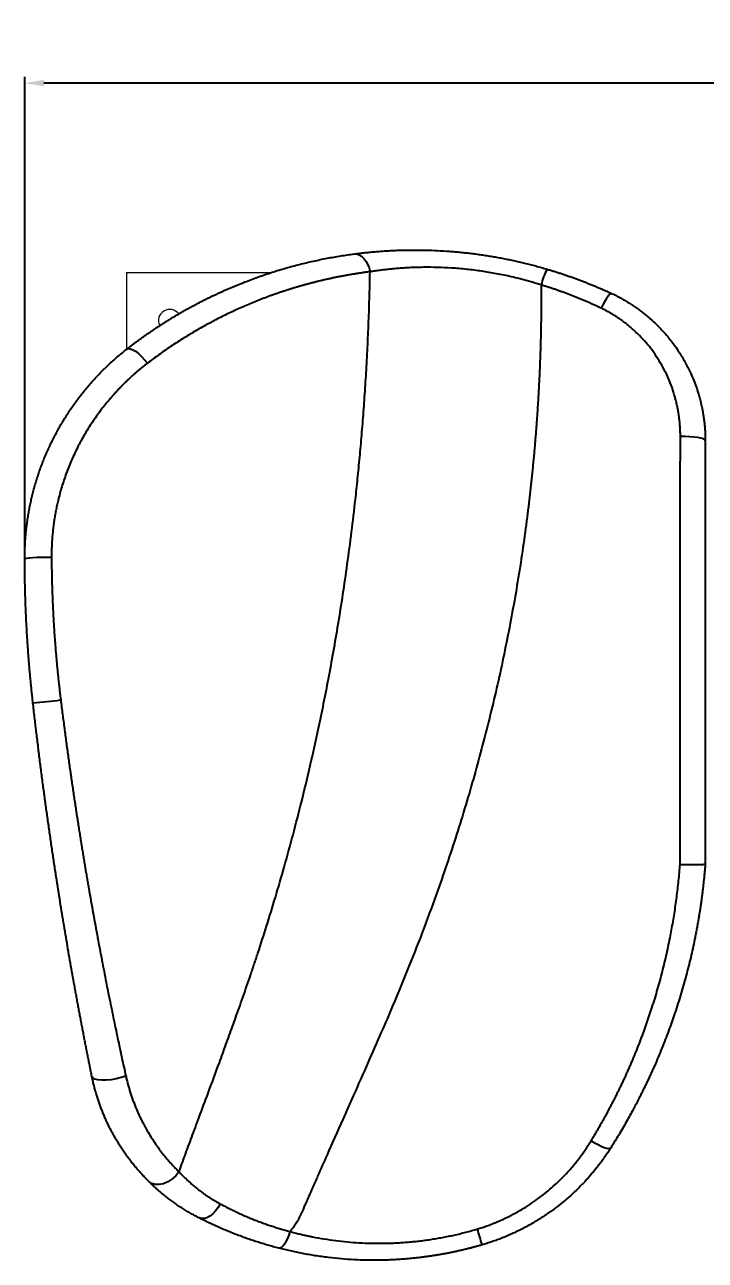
# Model space of a CAD drawing. Header units: inches. Extents: x 222 to 1062, y 91 to 685.
# Drawn here: x 676.6 to 782.6, y 236.3 to 428.8 of the extents above; entities that cross this region are included whole.
import ezdxf

# ---------------------------------------------------------------- set-up
doc = ezdxf.new("R2010")
doc.units = ezdxf.units.IN
doc.header["$MEASUREMENT"] = 0
doc.layers.get('0').update_dxf_attribs({"lineweight": 13})
doc.layers.get('Defpoints').update_dxf_attribs({"color": 3})
doc.layers.add('윤곽선', color=7, linetype='Continuous', lineweight=9)
doc.styles.get("Standard").update_dxf_attribs({"font": 'romans.shx', "bigfont": 'ghs.shx'})
doc.dimstyles.new('2-1사본 Standard', dxfattribs={"dimtxt": 2.5, "dimasz": 3, "dimexe": 1, "dimexo": 1, "dimgap": 1, "dimtad": 1, "dimdec": 1, "dimlfac": 2, "dimdsep": 46, "dimtxsty": 'Standard', "dimcen": 0.09, "dimclrd": 1, "dimclre": 1, "dimclrt": 2, "dimadec": 0, "dimazin": 0, "dimtfac": 1, "dimtdec": 1, "dimtmove": 0, "dimatfit": 3, "dimfxl": 0, "dimtolj": 1, "dimtzin": 0, "dimarcsym": 0})

# ---------------------------------------------------------------- blocks, each defined once
blk = doc.blocks.new('*D5')
at = {"layer": 'Defpoints', "color": 0}
for p in [(676.57, 419.69), (676.57, 345.61), (926.66, 345.57)]:
    blk.add_point(p, dxfattribs=at)
at = {"layer": '윤곽선', "color": 1, "lineweight": -2}
for p, q in [((676.57, 346.61), (676.57, 420.69)), ((923.66, 419.69), (679.57, 419.69)), ((926.66, 346.57), (926.66, 420.69))]:
    blk.add_line(p, q, dxfattribs=at)
at = {"layer": '윤곽선', "color": 1}
for points in [[(679.57, 420.19), (679.57, 419.19), (676.57, 419.69)], [(923.66, 420.19), (923.66, 419.19), (926.66, 419.69)]]:
    blk.add_solid(points, dxfattribs=at)
at = {"layer": '윤곽선', "color": 2, "insert": (801.61, 424.19), "char_height": 7, "attachment_point": 5}
blk.add_mtext('\\A1;500', dxfattribs=at)

msp = doc.modelspace()

# ---------------------------------------------------------------- linework, layer by layer
at = {"color": 7, "linetype": 'Continuous', "lineweight": 25, "flags": 128}
for points in [[(727.933, 393.087), (728.312, 393.079), (728.693, 392.957), (729.064, 392.726), (729.413, 392.393), (729.728, 391.969), (729.999, 391.469), (730.218, 390.907), (730.376, 390.304)], [(767.969, 386.942), (767.875, 386.93), (767.741, 386.827), (767.571, 386.637), (767.371, 386.363), (767.145, 386.015), (766.901, 385.603), (766.645, 385.137), (766.385, 384.633)], [(692.468, 378.246), (692.705, 378.339), (693.021, 378.314), (693.403, 378.171), (693.837, 377.918), (694.302, 377.563), (694.781, 377.123), (695.254, 376.615), (695.7, 376.06)], [(782.613, 364.015), (782.536, 364.147), (782.309, 364.274), (781.941, 364.389), (781.449, 364.488), (780.854, 364.566), (780.182, 364.62), (779.463, 364.647), (778.73, 364.646)], [(676.569, 345.566), (676.654, 345.632), (676.905, 345.695), (677.309, 345.751), (677.848, 345.8), (678.495, 345.837), (679.218, 345.861), (679.982, 345.871), (680.751, 345.867)], [(692.326, 265.035), (691.615, 264.789), (690.844, 264.589), (690.053, 264.448), (689.284, 264.372), (688.578, 264.366), (687.971, 264.429), (687.497, 264.558), (687.18, 264.748), (687.037, 264.986)], [(764.823, 254.952), (765.372, 254.631), (765.907, 254.348), (766.407, 254.11), (766.857, 253.927), (767.24, 253.804), (767.545, 253.746), (767.76, 253.754), (767.878, 253.829)], [(700.608, 250.114), (700.107, 249.501), (699.517, 248.971), (698.867, 248.55), (698.191, 248.261), (697.524, 248.119), (696.902, 248.131), (696.354, 248.296), (695.911, 248.606)], [(707.048, 245.119), (706.703, 244.537), (706.306, 244.013), (705.873, 243.565), (705.421, 243.21), (704.966, 242.963), (704.526, 242.832), (704.117, 242.822), (703.754, 242.934)], [(717.904, 240.823), (717.711, 240.254), (717.497, 239.728), (717.269, 239.26), (717.033, 238.866), (716.797, 238.557), (716.569, 238.343), (716.355, 238.231), (716.162, 238.224)]]:
    msp.add_lwpolyline(points, dxfattribs=at)
at = {"color": 7, "linetype": 'Continuous', "lineweight": 25}
for centre, radius, start, end in [((767.562, 385.715), 10.822, 152.48836, 166.45198), ((663.479, 477.509), 155.034, 275.32072, 276.93004), ((618.615, 203.172), 134.013, 15.38774, 16.4914)]:
    msp.add_arc(centre, radius, start, end, dxfattribs=at)
for points, knots in [([(692.468, 378.246), (692.625, 378.368), (692.938, 378.612), (693.411, 378.972), (693.886, 379.327), (694.363, 379.678), (694.841, 380.025), (695.321, 380.366), (695.803, 380.703), (696.286, 381.036), (696.771, 381.364), (697.258, 381.687), (697.746, 382.005), (698.235, 382.319), (698.726, 382.629), (699.219, 382.934), (699.712, 383.234), (700.207, 383.53), (700.703, 383.821), (701.2, 384.107), (701.698, 384.389), (702.198, 384.667), (702.698, 384.939), (703.2, 385.208), (703.702, 385.472), (704.205, 385.731), (704.709, 385.986), (705.214, 386.236), (705.72, 386.482), (706.226, 386.723), (706.733, 386.96), (707.241, 387.193), (707.749, 387.421), (708.258, 387.645), (708.767, 387.864), (709.277, 388.079), (709.971, 388.365), (710.85, 388.716), (711.914, 389.122), (712.981, 389.51), (714.049, 389.879), (715.118, 390.23), (716.189, 390.564), (717.259, 390.88), (718.331, 391.178), (719.402, 391.458), (720.472, 391.721), (721.542, 391.967), (722.612, 392.196), (723.68, 392.408), (724.746, 392.604), (725.811, 392.782), (726.874, 392.945), (727.58, 393.04), (727.933, 393.087)], [0, 0, 0, 0, 0.0143878, 0.0287643, 0.0431296, 0.0574841, 0.0718278, 0.0861611, 0.1004841, 0.1147971, 0.1291002, 0.1433938, 0.157678, 0.1719531, 0.1862192, 0.2004767, 0.2147257, 0.2289664, 0.2431991, 0.257424, 0.2716413, 0.2858512, 0.3000541, 0.31425, 0.3284393, 0.3426221, 0.3567987, 0.3709693, 0.3851341, 0.3992934, 0.4134474, 0.4275963, 0.4417404, 0.4558798, 0.4700149, 0.4841458, 0.4982727, 0.5276428, 0.5570209, 0.586409, 0.6158092, 0.6452234, 0.6746536, 0.7041017, 0.7335698, 0.7630597, 0.7925734, 0.822113, 0.8516802, 0.8812771, 0.9109056, 0.9405677, 0.9702651, 1, 1, 1, 1]), ([(727.933, 393.087), (728.072, 393.105), (728.35, 393.141), (728.77, 393.192), (729.192, 393.24), (729.615, 393.287), (730.041, 393.331), (730.469, 393.373), (730.899, 393.412), (731.33, 393.449), (731.764, 393.483), (732.199, 393.515), (732.636, 393.545), (733.075, 393.572), (733.516, 393.597), (733.959, 393.618), (734.404, 393.638), (735.309, 393.671), (736.684, 393.701), (738.546, 393.694), (740.424, 393.639), (741.971, 393.553), (743.175, 393.463), (744.032, 393.389), (744.891, 393.305), (745.752, 393.21), (746.615, 393.104), (747.48, 392.988), (748.347, 392.86), (749.216, 392.722), (750.087, 392.573), (750.958, 392.412), (751.832, 392.241), (752.706, 392.058), (753.581, 391.863), (754.457, 391.657), (755.334, 391.439), (756.211, 391.21), (757.088, 390.969), (757.671, 390.799), (757.963, 390.714)], [0, 0, 0, 0, 0.0159118, 0.0317856, 0.0476227, 0.0634245, 0.0791924, 0.0949279, 0.1106325, 0.1263074, 0.1419542, 0.1575743, 0.1731693, 0.1887405, 0.2042894, 0.2198176, 0.2353265, 0.2508175, 0.3140153, 0.3765992, 0.4386782, 0.5003641, 0.5279969, 0.5555894, 0.5831521, 0.6106952, 0.6382291, 0.6657641, 0.6933105, 0.7208787, 0.748479, 0.7761216, 0.8038169, 0.8315749, 0.8594057, 0.8873194, 0.9153259, 0.943435, 0.9716565, 1, 1, 1, 1]), ([(757.041, 388.25), (756.908, 388.292), (756.643, 388.376), (756.247, 388.498), (755.855, 388.615), (755.466, 388.729), (755.08, 388.839), (754.698, 388.945), (754.319, 389.047), (753.944, 389.145), (753.315, 389.306), (752.423, 389.522), (751.258, 389.778), (749.709, 390.085), (747.765, 390.409), (745.429, 390.702), (743.135, 390.897), (740.881, 390.999), (738.664, 391.014), (736.917, 390.962), (735.656, 390.887), (734.98, 390.841), (734.406, 390.794), (733.891, 390.749), (733.281, 390.687), (732.594, 390.612), (731.853, 390.519), (731.111, 390.417), (730.622, 390.342), (730.376, 390.304)], [0, 0, 0, 0, 0.0145206, 0.028885, 0.0430936, 0.0571466, 0.0710437, 0.0847862, 0.0983767, 0.1118184, 0.1251144, 0.1659073, 0.2072996, 0.2493151, 0.330917, 0.414271, 0.4995287, 0.5793954, 0.6625315, 0.7490047, 0.7814529, 0.8115777, 0.8299244, 0.850821, 0.8742718, 0.9050409, 0.936252, 0.9679052, 1, 1, 1, 1]), ([(757.963, 390.714), (758.148, 390.659), (758.519, 390.549), (759.073, 390.377), (759.629, 390.202), (760.184, 390.021), (760.74, 389.834), (761.296, 389.643), (761.852, 389.447), (762.409, 389.246), (762.965, 389.039), (763.522, 388.827), (764.079, 388.61), (764.635, 388.388), (765.192, 388.16), (765.748, 387.927), (766.304, 387.689), (766.86, 387.446), (767.416, 387.197), (767.785, 387.027), (767.969, 386.942)], [0, 0, 0, 0, 0.0538967, 0.1079828, 0.1622594, 0.2167277, 0.2713887, 0.3262435, 0.3812932, 0.4365389, 0.4919816, 0.5476224, 0.6034622, 0.6595022, 0.7157433, 0.7721865, 0.8288328, 0.8856832, 0.9427386, 1, 1, 1, 1]), ([(730.376, 390.304), (730.205, 390.282), (729.864, 390.238), (729.352, 390.167), (728.84, 390.093), (728.328, 390.015), (727.816, 389.933), (727.305, 389.848), (726.793, 389.759), (726.282, 389.666), (725.771, 389.569), (725.261, 389.469), (724.751, 389.364), (724.241, 389.256), (723.732, 389.145), (723.223, 389.029), (722.715, 388.91), (722.207, 388.787), (721.7, 388.661), (721.194, 388.53), (720.688, 388.396), (720.183, 388.258), (719.678, 388.117), (719.175, 387.971), (718.672, 387.822), (718.17, 387.669), (717.668, 387.513), (717.168, 387.352), (716.669, 387.188), (716.17, 387.021), (715.673, 386.849), (715.176, 386.674), (714.681, 386.495), (714.186, 386.312), (713.693, 386.125), (713.201, 385.935), (712.542, 385.675), (711.719, 385.339), (710.732, 384.919), (709.75, 384.483), (708.772, 384.032), (707.8, 383.565), (706.832, 383.082), (705.869, 382.584), (704.912, 382.07), (703.96, 381.54), (703.015, 380.995), (702.076, 380.433), (701.143, 379.856), (700.217, 379.264), (699.298, 378.655), (698.387, 378.031), (697.483, 377.39), (696.587, 376.735), (695.996, 376.285), (695.7, 376.06)], [0, 0, 0, 0, 0.0148203, 0.0296101, 0.0443696, 0.0590987, 0.0737977, 0.0884666, 0.1031055, 0.1177146, 0.1322941, 0.146844, 0.1613646, 0.175856, 0.1903184, 0.204752, 0.219157, 0.2335336, 0.2478822, 0.2622028, 0.2764959, 0.2907616, 0.3050002, 0.3192121, 0.3333976, 0.3475569, 0.3616905, 0.3757987, 0.3898818, 0.4039402, 0.4179744, 0.4319848, 0.4459717, 0.4599356, 0.473877, 0.4877963, 0.501694, 0.5297625, 0.5577641, 0.5857033, 0.6135845, 0.6414128, 0.6691929, 0.6969296, 0.7246256, 0.7522836, 0.7799065, 0.807497, 0.8350576, 0.8625908, 0.8900989, 0.9175866, 0.9450611, 0.9725297, 1, 1, 1, 1]), ([(700.609, 250.114), (700.76, 250.529), (701.072, 251.382), (701.556, 252.695), (702.065, 254.076), (702.602, 255.526), (703.165, 257.044), (704.018, 259.34), (705.27, 262.698), (706.668, 266.473), (707.933, 269.936), (708.959, 272.776), (709.834, 275.223), (710.562, 277.285), (711.147, 278.968), (711.733, 280.682), (712.321, 282.426), (713.174, 284.995), (714.292, 288.471), (715.66, 292.937), (717.036, 297.668), (718.408, 302.666), (719.766, 307.933), (721.096, 313.469), (722.505, 319.815), (723.982, 327.156), (725.494, 335.671), (726.913, 344.993), (727.792, 352.007), (728.278, 356.452), (728.449, 358.08), (728.615, 359.74), (728.778, 361.43), (728.935, 363.15), (729.087, 364.901), (729.233, 366.681), (729.373, 368.492), (729.506, 370.332), (729.632, 372.201), (729.751, 374.1), (729.862, 376.028), (729.964, 377.985), (730.058, 379.97), (730.142, 381.984), (730.217, 384.025), (730.281, 386.094), (730.336, 388.191), (730.363, 389.596), (730.376, 390.304)], [0, 0, 0, 0, 0.0091555, 0.0188141, 0.0289777, 0.0396483, 0.0508279, 0.0625188, 0.0903586, 0.1250273, 0.1458328, 0.16666, 0.1875092, 0.1996049, 0.2118975, 0.2243875, 0.2370757, 0.2499619, 0.2803961, 0.3125944, 0.3465577, 0.3822855, 0.4197759, 0.4590261, 0.5000325, 0.5542664, 0.614019, 0.6792898, 0.7500773, 0.7612704, 0.7726819, 0.7843118, 0.7961599, 0.8082262, 0.8205106, 0.8330131, 0.8457334, 0.8586716, 0.8718275, 0.885201, 0.8987918, 0.9125999, 0.9266251, 0.9408672, 0.9553259, 0.9700011, 0.9848926, 1, 1, 1, 1]), ([(757.041, 388.25), (757.042, 387.934), (757.046, 387.301), (757.046, 386.352), (757.044, 385.403), (757.038, 384.453), (757.029, 383.504), (757.016, 382.554), (757.001, 381.604), (756.982, 380.655), (756.959, 379.705), (756.933, 378.755), (756.904, 377.806), (756.872, 376.856), (756.836, 375.907), (756.797, 374.957), (756.755, 374.007), (756.709, 373.058), (756.66, 372.109), (756.608, 371.16), (756.552, 370.21), (756.493, 369.261), (756.431, 368.313), (756.365, 367.364), (756.296, 366.416), (756.224, 365.467), (756.149, 364.519), (756.07, 363.571), (755.988, 362.624), (755.902, 361.676), (755.814, 360.729), (755.721, 359.782), (755.626, 358.835), (755.527, 357.889), (755.425, 356.943), (755.32, 355.997), (755.212, 355.052), (755.1, 354.107), (754.985, 353.162), (754.866, 352.218), (754.744, 351.274), (754.241, 347.478), (753.228, 340.826), (751.441, 331.34), (749.315, 321.88), (746.862, 312.495), (744.082, 303.183), (741.361, 295.081), (738.785, 288.066), (736.437, 282.059), (734.196, 276.635), (732.045, 271.632), (730.01, 266.997), (727.998, 262.479), (725.868, 257.698), (724.002, 253.497), (722.43, 249.952), (721.3, 247.381), (720.559, 245.687), (720.02, 244.453), (719.771, 243.892), (719.534, 243.383), (719.286, 242.888), (719.061, 242.47), (718.861, 242.119), (718.672, 241.81), (718.486, 241.535), (718.298, 241.28), (718.106, 241.043), (717.971, 240.895), (717.904, 240.823)], [0, 0, 0, 0, 0.0063253, 0.0126457, 0.0189613, 0.0252722, 0.0315783, 0.0378799, 0.0441768, 0.0504693, 0.0567573, 0.063041, 0.0693203, 0.0755954, 0.0818663, 0.0881331, 0.0943959, 0.1006547, 0.1069096, 0.1131607, 0.1194079, 0.1256515, 0.1318915, 0.1381279, 0.1443607, 0.1505902, 0.1568163, 0.1630391, 0.1692587, 0.1754751, 0.1816884, 0.1878988, 0.1941061, 0.2003106, 0.2065123, 0.2127113, 0.2189076, 0.2251013, 0.2312924, 0.2374811, 0.2436674, 0.2498514, 0.3121185, 0.3744862, 0.4370167, 0.4997654, 0.56206, 0.6248968, 0.6650652, 0.7066989, 0.7497903, 0.7787709, 0.8122483, 0.8479537, 0.8747383, 0.9138803, 0.9372511, 0.9501229, 0.9685148, 0.9732262, 0.9763307, 0.9804731, 0.9841428, 0.9870848, 0.9896955, 0.991978, 0.9940955, 0.9961357, 0.9981024, 1, 1, 1, 1]), ([(766.385, 384.633), (766.216, 384.713), (765.879, 384.872), (765.37, 385.107), (764.86, 385.337), (764.349, 385.562), (763.836, 385.783), (763.322, 386), (762.806, 386.212), (762.289, 386.42), (761.771, 386.623), (761.251, 386.822), (760.729, 387.016), (760.207, 387.206), (759.683, 387.391), (759.157, 387.572), (758.63, 387.748), (758.102, 387.92), (757.572, 388.088), (757.218, 388.196), (757.041, 388.25)], [0, 0, 0, 0, 0.0561052, 0.1121233, 0.1680592, 0.2239178, 0.2797041, 0.3354225, 0.3910731, 0.4466597, 0.5021866, 0.5576585, 0.6130798, 0.6684552, 0.7237892, 0.7790864, 0.8343514, 0.8895889, 0.9448036, 1, 1, 1, 1]), ([(767.969, 386.942), (768.075, 386.892), (768.287, 386.793), (768.603, 386.638), (768.921, 386.477), (769.239, 386.31), (769.558, 386.138), (769.877, 385.958), (770.196, 385.773), (770.515, 385.581), (770.835, 385.383), (771.154, 385.178), (771.473, 384.967), (771.791, 384.748), (772.109, 384.523), (772.425, 384.292), (772.741, 384.053), (773.056, 383.807), (773.369, 383.554), (773.681, 383.294), (774.26, 382.795), (775.134, 381.984), (776.296, 380.761), (777.502, 379.297), (778.607, 377.715), (779.569, 376.083), (780.279, 374.658), (780.825, 373.378), (781.24, 372.26), (781.561, 371.255), (781.804, 370.374), (781.987, 369.626), (782.143, 368.886), (782.275, 368.157), (782.384, 367.437), (782.471, 366.729), (782.536, 366.032), (782.581, 365.348), (782.608, 364.677), (782.612, 364.234), (782.613, 364.015)], [0, 0, 0, 0, 0.0120424, 0.0242051, 0.0364885, 0.0488925, 0.0614175, 0.0740634, 0.0868306, 0.0997191, 0.112729, 0.1258606, 0.1391138, 0.1524889, 0.165986, 0.1796052, 0.1933466, 0.2072103, 0.2211964, 0.2353051, 0.2495364, 0.3009872, 0.3597814, 0.4259209, 0.4994065, 0.5619314, 0.6244616, 0.6662149, 0.7078435, 0.7493479, 0.7766888, 0.8035232, 0.8298514, 0.8556736, 0.8809901, 0.9058012, 0.9301074, 0.953909, 0.9772064, 1, 1, 1, 1]), ([(778.73, 364.646), (778.73, 364.762), (778.729, 364.993), (778.721, 365.34), (778.709, 365.686), (778.691, 366.032), (778.668, 366.377), (778.64, 366.721), (778.607, 367.064), (778.568, 367.406), (778.525, 367.748), (778.476, 368.089), (778.421, 368.429), (778.362, 368.769), (778.297, 369.107), (778.227, 369.445), (778.152, 369.783), (778.072, 370.119), (777.986, 370.455), (777.79, 371.176), (777.445, 372.269), (776.88, 373.704), (776.218, 375.093), (775.458, 376.437), (774.607, 377.727), (773.668, 378.953), (772.645, 380.106), (771.76, 380.971), (771.062, 381.588), (770.581, 381.989), (770.091, 382.375), (769.591, 382.744), (769.081, 383.098), (768.562, 383.437), (768.032, 383.76), (767.493, 384.067), (766.945, 384.36), (766.571, 384.542), (766.385, 384.633)], [0, 0, 0, 0, 0.0139533, 0.0278866, 0.0418031, 0.0557059, 0.0695982, 0.083483, 0.0973636, 0.1112429, 0.1251243, 0.1390108, 0.1529055, 0.1668115, 0.1807319, 0.1946698, 0.2086283, 0.2226104, 0.2366191, 0.2506574, 0.3133795, 0.3757639, 0.4380831, 0.5006088, 0.5636031, 0.6260547, 0.6882515, 0.7504864, 0.7758141, 0.8010016, 0.8260693, 0.8510386, 0.8759306, 0.9007672, 0.9255702, 0.9503619, 0.9751644, 1, 1, 1, 1]), ([(676.569, 345.566), (676.569, 345.705), (676.569, 345.982), (676.575, 346.397), (676.585, 346.811), (676.598, 347.226), (676.616, 347.641), (676.638, 348.055), (676.665, 348.469), (676.695, 348.882), (676.73, 349.295), (676.768, 349.708), (676.811, 350.12), (676.858, 350.532), (676.909, 350.943), (676.964, 351.354), (677.023, 351.764), (677.087, 352.173), (677.154, 352.582), (677.225, 352.99), (677.301, 353.397), (677.381, 353.803), (677.464, 354.209), (677.552, 354.613), (677.644, 355.017), (677.739, 355.419), (677.839, 355.821), (677.943, 356.221), (678.051, 356.62), (678.162, 357.018), (678.278, 357.415), (678.398, 357.811), (678.521, 358.206), (678.648, 358.599), (678.78, 358.991), (678.915, 359.381), (679.054, 359.77), (679.197, 360.157), (679.344, 360.543), (679.495, 360.928), (679.649, 361.311), (679.807, 361.692), (679.969, 362.072), (680.135, 362.45), (680.304, 362.826), (680.478, 363.201), (680.654, 363.573), (680.906, 364.089), (681.238, 364.744), (681.659, 365.533), (682.097, 366.312), (682.551, 367.08), (683.021, 367.837), (683.506, 368.583), (684.007, 369.318), (684.523, 370.041), (685.054, 370.752), (685.6, 371.451), (686.159, 372.137), (686.733, 372.811), (687.32, 373.471), (687.92, 374.117), (688.533, 374.75), (689.159, 375.369), (689.797, 375.974), (690.448, 376.565), (691.109, 377.141), (691.782, 377.703), (692.239, 378.065), (692.468, 378.246)], [0, 0, 0, 0, 0.0108174, 0.0216356, 0.0324547, 0.0432748, 0.0540959, 0.0649182, 0.0757418, 0.0865666, 0.0973928, 0.1082204, 0.1190496, 0.1298804, 0.1407129, 0.1515471, 0.1623832, 0.1732212, 0.1840612, 0.1949032, 0.2057474, 0.2165938, 0.2274425, 0.2382936, 0.2491471, 0.2600032, 0.2708618, 0.2817232, 0.2925872, 0.3034542, 0.314324, 0.3251968, 0.3360727, 0.3469517, 0.3578339, 0.3687195, 0.3796083, 0.3905007, 0.4013965, 0.4122959, 0.423199, 0.4341058, 0.4450165, 0.455931, 0.4668496, 0.4777721, 0.4886988, 0.4996296, 0.5233761, 0.5471254, 0.5708784, 0.5946358, 0.6183986, 0.6421675, 0.6659434, 0.6897271, 0.7135195, 0.7373213, 0.7611334, 0.7849566, 0.8087917, 0.8326395, 0.8565009, 0.8803767, 0.9042677, 0.9281748, 0.9520986, 0.9760401, 1, 1, 1, 1]), ([(695.7, 376.06), (695.581, 375.968), (695.344, 375.785), (694.992, 375.504), (694.643, 375.22), (694.298, 374.932), (693.956, 374.641), (693.619, 374.346), (693.284, 374.046), (692.954, 373.744), (692.627, 373.437), (692.304, 373.126), (691.984, 372.812), (691.668, 372.494), (691.356, 372.173), (691.047, 371.847), (690.742, 371.518), (690.441, 371.185), (690.143, 370.848), (689.849, 370.507), (689.189, 369.725), (688.202, 368.472), (686.958, 366.694), (685.817, 364.85), (684.776, 362.934), (683.842, 360.952), (683.021, 358.908), (682.32, 356.815), (681.864, 355.129), (681.581, 353.881), (681.418, 353.089), (681.274, 352.295), (681.146, 351.498), (681.037, 350.7), (680.944, 349.9), (680.87, 349.097), (680.813, 348.293), (680.774, 347.486), (680.751, 346.677), (680.751, 346.137), (680.751, 345.867)], [0, 0, 0, 0, 0.0133701, 0.0267096, 0.0400202, 0.0533038, 0.0665623, 0.0797974, 0.0930101, 0.1062017, 0.1193742, 0.1325299, 0.1456709, 0.1587993, 0.1719171, 0.1850266, 0.1981298, 0.2112287, 0.2243254, 0.237422, 0.2505204, 0.3135455, 0.3760528, 0.4382747, 0.5004201, 0.5631207, 0.6255782, 0.6880026, 0.7506107, 0.7734471, 0.796216, 0.8189285, 0.8415961, 0.8642303, 0.886843, 0.9094459, 0.9320511, 0.9546705, 0.9773162, 1, 1, 1, 1]), ([(778.693, 298.012), (778.693, 298.399), (778.693, 299.172), (778.692, 300.333), (778.692, 301.493), (778.691, 302.654), (778.691, 303.814), (778.69, 304.974), (778.69, 306.134), (778.689, 307.294), (778.689, 308.454), (778.689, 309.614), (778.689, 310.773), (778.689, 311.932), (778.688, 313.091), (778.688, 314.25), (778.688, 315.408), (778.688, 316.566), (778.689, 317.724), (778.689, 318.881), (778.689, 320.038), (778.689, 321.194), (778.689, 322.35), (778.69, 323.506), (778.69, 324.661), (778.69, 325.816), (778.691, 326.97), (778.691, 328.124), (778.692, 329.277), (778.693, 330.429), (778.693, 331.581), (778.694, 332.733), (778.695, 333.884), (778.695, 335.034), (778.696, 336.183), (778.697, 337.332), (778.698, 338.48), (778.699, 339.627), (778.7, 340.774), (778.701, 341.92), (778.702, 343.065), (778.703, 344.209), (778.704, 345.352), (778.705, 346.495), (778.706, 347.637), (778.708, 348.777), (778.709, 349.917), (778.71, 351.056), (778.712, 352.194), (778.713, 353.332), (778.715, 354.468), (778.716, 355.603), (778.718, 356.737), (778.719, 357.87), (778.721, 359.002), (778.723, 360.133), (778.724, 361.263), (778.726, 362.392), (778.728, 363.519), (778.729, 364.27), (778.73, 364.646)], [0, 0, 0, 0, 0.01737421, 0.03474374, 0.05210861, 0.06946881, 0.08682434, 0.10417521, 0.12152142, 0.13886297, 0.15619988, 0.17353213, 0.19085974, 0.20818271, 0.22550105, 0.24281473, 0.26012368, 0.2774279, 0.29472739, 0.31202218, 0.32931225, 0.34659763, 0.36387831, 0.38115431, 0.39842563, 0.41569228, 0.43295425, 0.45021157, 0.46746422, 0.48471222, 0.50195557, 0.51919427, 0.53642833, 0.55365775, 0.57088253, 0.58810267, 0.60531818, 0.62252906, 0.63973531, 0.65693694, 0.67413394, 0.69132632, 0.70851407, 0.72569721, 0.74287572, 0.76004962, 0.7772189, 0.79438357, 0.81154362, 0.82869906, 0.84584988, 0.8629961, 0.8801377, 0.8972747, 0.91440709, 0.93153488, 0.94865806, 0.96577664, 0.98289062, 1, 1, 1, 1]), ([(782.613, 364.015), (782.613, 353.146), (782.613, 342.208), (782.613, 320.192), (782.613, 309.122), (782.613, 298.092)], [0, 0, 0, 0, 0.5, 0.5, 1, 1, 1, 1]), ([(677.856, 323.143), (677.824, 323.426), (677.761, 323.991), (677.67, 324.841), (677.583, 325.693), (677.499, 326.548), (677.418, 327.405), (677.341, 328.264), (677.267, 329.126), (677.197, 329.991), (677.131, 330.857), (677.068, 331.727), (677.008, 332.598), (676.952, 333.472), (676.886, 334.58), (676.815, 335.924), (676.742, 337.508), (676.682, 339.101), (676.634, 340.704), (676.599, 342.317), (676.576, 343.939), (676.571, 345.023), (676.569, 345.566)], [0, 0, 0, 0, 0.0378928, 0.0758784, 0.1139576, 0.1521307, 0.1903983, 0.228761, 0.2672193, 0.3057737, 0.3444247, 0.383173, 0.4220189, 0.460963, 0.5000058, 0.5701301, 0.6406842, 0.7116711, 0.7830934, 0.8549539, 0.9272553, 1, 1, 1, 1]), ([(680.751, 345.867), (680.753, 345.568), (680.757, 344.97), (680.768, 344.075), (680.784, 343.184), (680.803, 342.296), (680.826, 341.411), (680.854, 340.53), (680.885, 339.652), (680.92, 338.778), (680.96, 337.906), (681.003, 337.038), (681.05, 336.174), (681.101, 335.313), (681.155, 334.455), (681.213, 333.6), (681.275, 332.749), (681.341, 331.901), (681.41, 331.057), (681.483, 330.216), (681.559, 329.378), (681.638, 328.544), (681.721, 327.713), (681.808, 326.885), (681.897, 326.061), (681.99, 325.24), (682.085, 324.423), (682.152, 323.879), (682.185, 323.608)], [0, 0, 0, 0, 0.0403315, 0.0805038, 0.1205179, 0.1603752, 0.200077, 0.2396245, 0.279019, 0.3182617, 0.3573538, 0.3962965, 0.4350911, 0.4737388, 0.5122407, 0.550598, 0.5888119, 0.6268834, 0.6648137, 0.7026038, 0.7402549, 0.7777678, 0.8151437, 0.8523835, 0.8894881, 0.9264585, 0.9632955, 1, 1, 1, 1]), ([(682.185, 323.608), (682.231, 323.236), (682.323, 322.494), (682.464, 321.388), (682.605, 320.291), (682.746, 319.205), (682.889, 318.129), (683.031, 317.064), (683.175, 316.008), (683.319, 314.963), (683.463, 313.928), (683.608, 312.904), (683.753, 311.889), (683.898, 310.885), (684.044, 309.892), (684.189, 308.909), (684.335, 307.936), (684.48, 306.973), (684.626, 306.021), (684.771, 305.08), (684.916, 304.148), (685.061, 303.227), (685.206, 302.317), (685.351, 301.417), (685.495, 300.527), (685.638, 299.648), (685.782, 298.779), (685.924, 297.921), (686.067, 297.073), (686.208, 296.235), (686.349, 295.408), (686.49, 294.591), (686.81, 292.746), (687.311, 289.929), (687.995, 286.206), (688.667, 282.664), (689.23, 279.783), (689.684, 277.513), (690.031, 275.804), (690.374, 274.138), (690.712, 272.515), (691.046, 270.935), (691.374, 269.399), (691.696, 267.905), (692.012, 266.454), (692.222, 265.504), (692.326, 265.035)], [0, 0, 0, 0, 0.0186086, 0.0370529, 0.0553329, 0.0734488, 0.0914004, 0.1091879, 0.1268111, 0.1442701, 0.1615649, 0.1786954, 0.1956616, 0.2124634, 0.2291009, 0.245574, 0.2618826, 0.2780268, 0.2940065, 0.3098216, 0.3254721, 0.340958, 0.3562792, 0.3714357, 0.3864275, 0.4012544, 0.4159165, 0.4304137, 0.444746, 0.4589133, 0.4729156, 0.4867529, 0.5004252, 0.5668167, 0.6304392, 0.6912853, 0.7493414, 0.7797672, 0.8095532, 0.8386992, 0.8672026, 0.8950605, 0.922271, 0.9488322, 0.9747423, 1, 1, 1, 1]), ([(687.037, 264.986), (686.986, 265.238), (686.884, 265.74), (686.732, 266.498), (686.579, 267.259), (686.427, 268.024), (686.275, 268.793), (686.123, 269.566), (685.971, 270.343), (685.82, 271.123), (685.669, 271.908), (685.518, 272.696), (685.367, 273.488), (685.216, 274.284), (685.066, 275.083), (684.916, 275.887), (684.767, 276.694), (684.617, 277.505), (684.468, 278.32), (684.16, 280.019), (683.694, 282.633), (683.078, 286.198), (682.467, 289.854), (681.962, 292.989), (681.556, 295.575), (681.246, 297.586), (680.94, 299.616), (680.638, 301.665), (680.339, 303.731), (680.045, 305.816), (679.755, 307.919), (679.469, 310.04), (679.187, 312.179), (678.911, 314.337), (678.639, 316.512), (678.372, 318.706), (678.11, 320.918), (677.941, 322.4), (677.856, 323.143)], [0, 0, 0, 0, 0.01358349, 0.02720441, 0.04086329, 0.05456063, 0.06829693, 0.0820727, 0.09588842, 0.10974459, 0.12364169, 0.13758021, 0.15156062, 0.1655834, 0.17964901, 0.19375793, 0.2079106, 0.2221075, 0.23634906, 0.25063575, 0.3110074, 0.37260812, 0.43546744, 0.49961317, 0.53365512, 0.56794478, 0.60248584, 0.63728186, 0.67233636, 0.70765277, 0.74323445, 0.77908466, 0.81520663, 0.85160348, 0.88827828, 0.92523403, 0.96247365, 1, 1, 1, 1]), ([(764.823, 254.952), (764.935, 255.137), (765.16, 255.506), (765.492, 256.062), (765.821, 256.62), (766.145, 257.18), (766.466, 257.741), (766.783, 258.305), (767.095, 258.871), (767.404, 259.438), (767.709, 260.007), (768.009, 260.579), (768.306, 261.152), (768.599, 261.727), (768.888, 262.304), (769.173, 262.882), (769.454, 263.463), (769.731, 264.046), (770.004, 264.63), (770.274, 265.217), (770.539, 265.805), (770.8, 266.395), (771.058, 266.987), (771.311, 267.581), (771.561, 268.177), (771.806, 268.775), (772.048, 269.375), (772.286, 269.976), (772.519, 270.58), (772.749, 271.185), (772.975, 271.792), (773.197, 272.401), (773.415, 273.012), (773.629, 273.625), (773.84, 274.24), (774.046, 274.856), (774.476, 276.172), (775.099, 278.198), (775.857, 280.953), (776.536, 283.736), (777.024, 286.028), (777.365, 287.814), (777.59, 289.083), (777.799, 290.354), (777.991, 291.627), (778.165, 292.901), (778.324, 294.177), (778.464, 295.454), (778.59, 296.732), (778.659, 297.585), (778.693, 298.012)], [0, 0, 0, 0, 0.0142988, 0.0285884, 0.0428693, 0.0571421, 0.0714072, 0.0856651, 0.0999163, 0.1141613, 0.1284005, 0.1426346, 0.1568639, 0.171089, 0.1853104, 0.1995285, 0.2137438, 0.2279569, 0.2421682, 0.2563783, 0.2705877, 0.2847968, 0.2990062, 0.3132163, 0.3274277, 0.3416408, 0.3558563, 0.3700746, 0.3842961, 0.3985216, 0.4127513, 0.4269859, 0.4412259, 0.4554718, 0.4697241, 0.4839834, 0.4982502, 0.5607472, 0.6232348, 0.685761, 0.7483749, 0.7764935, 0.804561, 0.8325819, 0.8605611, 0.8885034, 0.9164134, 0.9442963, 0.9721568, 1, 1, 1, 1]), ([(782.613, 298.091), (782.595, 297.863), (782.558, 297.407), (782.496, 296.722), (782.43, 296.035), (782.358, 295.347), (782.282, 294.658), (782.2, 293.967), (782.113, 293.274), (782.021, 292.581), (781.923, 291.886), (781.82, 291.189), (781.712, 290.492), (781.599, 289.793), (781.48, 289.093), (781.355, 288.392), (781.225, 287.69), (781.089, 286.987), (780.809, 285.59), (780.346, 283.48), (779.636, 280.651), (778.819, 277.771), (777.938, 275), (776.995, 272.308), (775.984, 269.664), (774.828, 266.895), (773.897, 264.85), (773.267, 263.534), (772.986, 262.957), (772.669, 262.316), (772.313, 261.611), (771.917, 260.843), (771.48, 260.013), (770.999, 259.123), (770.472, 258.173), (769.898, 257.165), (769.274, 256.1), (768.599, 254.979), (768.123, 254.219), (767.878, 253.829)], [0, 0, 0, 0, 0.01442017, 0.02888594, 0.04339744, 0.05795483, 0.07255822, 0.08720776, 0.10190359, 0.11664583, 0.13143461, 0.14627008, 0.16115235, 0.17608156, 0.19105784, 0.2060813, 0.22115208, 0.23627029, 0.25143606, 0.31147218, 0.37321557, 0.43667264, 0.50184926, 0.55836904, 0.61859452, 0.68252815, 0.75017196, 0.76227794, 0.77596809, 0.79124241, 0.80810092, 0.82654362, 0.84657052, 0.86818161, 0.8913769, 0.91615638, 0.94252006, 0.97046794, 1, 1, 1, 1]), ([(778.693, 298.012), (778.736, 298.01), (778.82, 298.006), (778.947, 298.001), (779.072, 297.995), (779.196, 297.991), (779.317, 297.986), (779.437, 297.983), (779.554, 297.979), (779.669, 297.976), (779.78, 297.973), (779.889, 297.971), (779.993, 297.968), (780.095, 297.966), (780.192, 297.965), (780.286, 297.963), (780.376, 297.962), (780.463, 297.961), (780.545, 297.96), (780.623, 297.96), (780.697, 297.959), (780.767, 297.959), (780.833, 297.959), (780.896, 297.958), (780.954, 297.958), (781.009, 297.958), (781.06, 297.959), (781.107, 297.959), (781.151, 297.959), (781.191, 297.959), (781.228, 297.959), (781.262, 297.959), (781.292, 297.96), (781.319, 297.96), (781.343, 297.96), (781.364, 297.96), (781.382, 297.961), (781.396, 297.961), (781.408, 297.961), (781.417, 297.961), (781.423, 297.961), (781.496, 297.962), (781.633, 297.966), (781.819, 297.973), (781.987, 297.982), (782.137, 297.992), (782.267, 298.003), (782.375, 298.016), (782.463, 298.029), (782.531, 298.044), (782.578, 298.059), (782.607, 298.075), (782.611, 298.086), (782.613, 298.091)], [0, 0, 0, 0, 0.02170986, 0.04321069, 0.0644709, 0.08545958, 0.10614669, 0.12650319, 0.14650113, 0.16611382, 0.1853159, 0.20408339, 0.22239376, 0.24022599, 0.25756054, 0.27437939, 0.29066601, 0.30640532, 0.32158367, 0.33618878, 0.35020968, 0.36363661, 0.37646102, 0.38867541, 0.40027329, 0.41124909, 0.42159809, 0.43131631, 0.44040046, 0.44884782, 0.45665623, 0.46382394, 0.47034962, 0.47623224, 0.48147104, 0.4860655, 0.49001524, 0.49332002, 0.49597969, 0.49799417, 0.49936343, 0.50008745, 0.54749574, 0.59493253, 0.64224596, 0.68928647, 0.73590957, 0.78197845, 0.82736616, 0.87195746, 0.9156501, 0.95835567, 1, 1, 1, 1]), ([(695.911, 248.606), (695.822, 248.694), (695.644, 248.871), (695.379, 249.141), (695.119, 249.414), (694.862, 249.689), (694.608, 249.967), (694.359, 250.247), (694.113, 250.53), (693.87, 250.815), (693.632, 251.103), (693.397, 251.393), (693.166, 251.685), (692.938, 251.98), (692.715, 252.277), (692.495, 252.575), (692.279, 252.876), (692.067, 253.179), (691.859, 253.484), (691.654, 253.791), (691.454, 254.099), (691.257, 254.41), (691.064, 254.722), (690.875, 255.036), (690.69, 255.351), (690.464, 255.749), (690.198, 256.231), (689.897, 256.804), (689.607, 257.386), (689.328, 257.976), (689.059, 258.575), (688.802, 259.182), (688.556, 259.797), (688.322, 260.42), (688.1, 261.051), (687.89, 261.689), (687.692, 262.335), (687.508, 262.988), (687.337, 263.647), (687.178, 264.313), (687.084, 264.762), (687.037, 264.986)], [0, 0, 0, 0, 0.02234347, 0.04454578, 0.06660774, 0.08853019, 0.11031397, 0.13195994, 0.15346899, 0.174842, 0.19607991, 0.21718362, 0.2381541, 0.25899232, 0.27969925, 0.3002759, 0.32072329, 0.34104248, 0.36123451, 0.38130049, 0.4012415, 0.42105868, 0.44075316, 0.46032613, 0.47977876, 0.49911227, 0.53297264, 0.56673655, 0.6004107, 0.63400185, 0.66751679, 0.70096238, 0.73434551, 0.76767311, 0.80095215, 0.83418962, 0.86739256, 0.90056799, 0.93372299, 0.96686463, 1, 1, 1, 1]), ([(692.326, 265.035), (692.35, 264.925), (692.4, 264.704), (692.479, 264.377), (692.561, 264.051), (692.646, 263.728), (692.735, 263.408), (692.826, 263.09), (692.921, 262.775), (693.019, 262.463), (693.12, 262.153), (693.224, 261.845), (693.331, 261.54), (693.44, 261.238), (693.553, 260.938), (693.668, 260.641), (693.785, 260.346), (693.905, 260.054), (694.028, 259.765), (694.153, 259.478), (694.281, 259.194), (694.411, 258.912), (694.543, 258.633), (694.677, 258.357), (694.814, 258.083), (694.952, 257.812), (695.093, 257.543), (695.236, 257.277), (695.38, 257.014), (695.526, 256.753), (695.803, 256.272), (696.221, 255.581), (696.794, 254.702), (697.389, 253.852), (697.932, 253.131), (698.414, 252.525), (698.832, 252.025), (699.26, 251.532), (699.7, 251.049), (700.149, 250.574), (700.455, 250.268), (700.609, 250.114)], [0, 0, 0, 0, 0.0175133, 0.0349926, 0.0524404, 0.0698592, 0.0872514, 0.1046194, 0.1219654, 0.1392912, 0.1565987, 0.1738896, 0.1911654, 0.2084279, 0.2256783, 0.2429181, 0.2601483, 0.2773702, 0.2945847, 0.3117927, 0.3289949, 0.346192, 0.3633845, 0.3805728, 0.3977572, 0.414938, 0.4321153, 0.4492877, 0.4664546, 0.4836164, 0.5007741, 0.5626089, 0.6247641, 0.6872564, 0.7501084, 0.7905926, 0.831542, 0.8729561, 0.9148354, 0.957182, 1, 1, 1, 1]), ([(747.115, 241.215), (747.238, 241.252), (747.485, 241.327), (747.853, 241.444), (748.219, 241.566), (748.584, 241.693), (748.947, 241.824), (749.308, 241.96), (749.667, 242.1), (750.025, 242.245), (750.381, 242.394), (750.735, 242.548), (751.088, 242.707), (751.439, 242.87), (751.789, 243.038), (752.136, 243.211), (752.791, 243.546), (753.741, 244.067), (754.962, 244.814), (756.149, 245.617), (757.679, 246.759), (759.492, 248.316), (761.007, 249.877), (761.983, 251.006), (762.497, 251.631), (762.995, 252.269), (763.477, 252.92), (763.942, 253.584), (764.393, 254.261), (764.68, 254.721), (764.823, 254.952)], [0, 0, 0, 0, 0.0167028, 0.0333954, 0.0500809, 0.0667625, 0.0834431, 0.1001257, 0.1168136, 0.1335096, 0.1502169, 0.1669385, 0.1836774, 0.2004366, 0.2172191, 0.2340279, 0.2508659, 0.3128708, 0.3749592, 0.4372736, 0.499954, 0.6245894, 0.7501621, 0.7857216, 0.8212901, 0.8568888, 0.8925386, 0.9282603, 0.9640738, 1, 1, 1, 1]), ([(767.878, 253.829), (767.801, 253.709), (767.649, 253.471), (767.418, 253.12), (767.187, 252.777), (766.955, 252.442), (766.723, 252.115), (766.492, 251.796), (766.26, 251.485), (766.03, 251.182), (765.8, 250.886), (765.572, 250.598), (765.344, 250.317), (765.118, 250.044), (764.894, 249.778), (764.671, 249.52), (764.451, 249.268), (764.232, 249.023), (763.707, 248.447), (762.864, 247.573), (761.677, 246.452), (760.487, 245.426), (759.443, 244.601), (758.55, 243.944), (757.809, 243.428), (757.061, 242.935), (756.308, 242.464), (755.549, 242.016), (754.785, 241.591), (754.018, 241.187), (753.248, 240.806), (752.476, 240.447), (751.702, 240.109), (750.926, 239.792), (750.151, 239.496), (749.375, 239.221), (748.601, 238.965), (748.082, 238.81), (747.824, 238.733)], [0, 0, 0, 0, 0.0167897, 0.0333174, 0.0495832, 0.065587, 0.0813289, 0.0968088, 0.1120269, 0.1269831, 0.1416774, 0.1561099, 0.1702805, 0.1841894, 0.1978365, 0.2112218, 0.2243454, 0.2372073, 0.2498076, 0.3160349, 0.3798158, 0.4411558, 0.5000609, 0.5355178, 0.5706618, 0.6054947, 0.6400185, 0.6742353, 0.7081472, 0.7417561, 0.7750644, 0.8080742, 0.840788, 0.8732079, 0.9053366, 0.9371764, 0.96873, 1, 1, 1, 1]), ([(703.754, 242.934), (703.647, 242.99), (703.431, 243.101), (703.111, 243.273), (702.792, 243.448), (702.474, 243.627), (702.158, 243.811), (701.843, 243.998), (701.529, 244.19), (701.216, 244.385), (700.906, 244.585), (700.596, 244.789), (700.289, 244.997), (699.983, 245.209), (699.678, 245.426), (699.376, 245.646), (699.075, 245.87), (698.777, 246.099), (698.48, 246.331), (698.185, 246.568), (697.893, 246.808), (697.603, 247.053), (697.315, 247.302), (697.029, 247.555), (696.745, 247.811), (696.464, 248.072), (696.186, 248.337), (696.003, 248.516), (695.911, 248.606)], [0, 0, 0, 0, 0.03541395, 0.07106044, 0.10694105, 0.14305731, 0.17941072, 0.21600278, 0.25283492, 0.28990858, 0.32722515, 0.36478598, 0.40259244, 0.44064582, 0.47894742, 0.51749851, 0.55630033, 0.59535409, 0.63466098, 0.67422218, 0.71403883, 0.75411206, 0.79444297, 0.83503265, 0.87588216, 0.91699254, 0.95836482, 1, 1, 1, 1]), ([(700.608, 250.114), (700.688, 250.03), (700.846, 249.862), (701.089, 249.613), (701.332, 249.369), (701.578, 249.13), (701.825, 248.895), (702.074, 248.664), (702.324, 248.438), (702.576, 248.217), (702.829, 248), (703.084, 247.788), (703.339, 247.581), (703.596, 247.378), (703.854, 247.18), (704.113, 246.986), (704.372, 246.797), (704.701, 246.563), (705.102, 246.289), (705.58, 245.979), (706.064, 245.68), (706.551, 245.393), (706.883, 245.21), (707.048, 245.119)], [0, 0, 0, 0, 0.0448975, 0.089352, 0.1333651, 0.1769381, 0.2200725, 0.2627699, 0.3050319, 0.3468604, 0.3882572, 0.4292243, 0.4697639, 0.509877, 0.549562, 0.5888181, 0.627644, 0.6660389, 0.7344018, 0.8019782, 0.8687671, 0.9347715, 1, 1, 1, 1]), ([(707.048, 245.119), (707.161, 245.058), (707.386, 244.936), (707.726, 244.757), (708.066, 244.581), (708.407, 244.407), (708.748, 244.237), (709.089, 244.07), (709.431, 243.907), (709.772, 243.746), (710.114, 243.589), (710.455, 243.435), (710.796, 243.284), (711.137, 243.136), (711.478, 242.992), (711.818, 242.851), (712.272, 242.667), (712.842, 242.443), (713.536, 242.184), (714.238, 241.934), (714.95, 241.692), (715.672, 241.461), (716.405, 241.238), (717.148, 241.024), (717.652, 240.89), (717.904, 240.823)], [0, 0, 0, 0, 0.0353274, 0.0703696, 0.1051251, 0.1395929, 0.1737726, 0.2076654, 0.2412775, 0.274607, 0.3076509, 0.3404074, 0.3728761, 0.4050581, 0.4369561, 0.4685741, 0.4999178, 0.5623929, 0.6247317, 0.6869945, 0.7492605, 0.811622, 0.8741359, 0.9368898, 1, 1, 1, 1]), ([(716.162, 238.224), (716.02, 238.261), (715.734, 238.335), (715.307, 238.45), (714.883, 238.568), (714.46, 238.688), (714.038, 238.812), (713.619, 238.938), (713.201, 239.067), (712.785, 239.198), (712.371, 239.333), (711.959, 239.47), (711.549, 239.61), (711.14, 239.753), (710.734, 239.898), (710.329, 240.046), (709.926, 240.196), (709.525, 240.349), (709.127, 240.505), (708.73, 240.663), (708.335, 240.823), (707.942, 240.986), (707.551, 241.152), (707.162, 241.319), (706.775, 241.49), (706.39, 241.662), (706.007, 241.837), (705.626, 242.014), (705.247, 242.194), (704.871, 242.376), (704.496, 242.56), (704.123, 242.746), (703.877, 242.871), (703.754, 242.934)], [0, 0, 0, 0, 0.0315332, 0.0630903, 0.0946738, 0.1262864, 0.1579306, 0.189609, 0.2213241, 0.2530786, 0.284875, 0.3167158, 0.3486035, 0.3805408, 0.41253, 0.4445736, 0.4766743, 0.5088343, 0.5410563, 0.5733425, 0.6056956, 0.6381177, 0.6706115, 0.7031791, 0.7358231, 0.7685457, 0.8013494, 0.8342363, 0.8672088, 0.9002691, 0.9334196, 0.9666625, 1, 1, 1, 1]), ([(717.904, 240.823), (718.03, 240.788), (718.281, 240.719), (718.655, 240.621), (719.025, 240.527), (719.389, 240.437), (719.747, 240.352), (720.099, 240.271), (720.443, 240.194), (720.779, 240.122), (721.106, 240.053), (721.906, 239.893), (723.205, 239.662), (725.017, 239.401), (726.854, 239.198), (728.697, 239.059), (730.544, 238.984), (732.089, 238.974), (733.329, 238.998), (734.264, 239.032), (735.196, 239.083), (736.126, 239.15), (737.054, 239.233), (737.98, 239.332), (738.904, 239.447), (739.826, 239.578), (740.745, 239.726), (741.662, 239.89), (742.577, 240.07), (743.49, 240.266), (744.4, 240.478), (745.308, 240.707), (746.214, 240.951), (746.815, 241.127), (747.115, 241.215)], [0, 0, 0, 0, 0.0136693, 0.0271481, 0.0404111, 0.0534352, 0.0661993, 0.0786845, 0.0908742, 0.1027535, 0.1143094, 0.1255309, 0.1871729, 0.2504466, 0.3135692, 0.376355, 0.4388753, 0.5012033, 0.5327219, 0.5641402, 0.5954696, 0.6267217, 0.657908, 0.6890404, 0.7201304, 0.75119, 0.7822311, 0.8132655, 0.8443053, 0.8753622, 0.9064483, 0.9375755, 0.9687554, 1, 1, 1, 1]), ([(747.824, 238.733), (747.656, 238.684), (747.321, 238.587), (746.816, 238.448), (746.311, 238.312), (745.804, 238.181), (745.297, 238.054), (744.788, 237.932), (744.279, 237.815), (743.769, 237.701), (743.258, 237.593), (742.746, 237.489), (742.234, 237.389), (741.72, 237.294), (741.207, 237.203), (740.692, 237.117), (740.177, 237.035), (739.662, 236.958), (739.146, 236.886), (738.629, 236.818), (738.112, 236.754), (737.595, 236.695), (737.078, 236.641), (736.56, 236.591), (736.042, 236.545), (735.524, 236.504), (735.005, 236.468), (734.487, 236.436), (733.968, 236.408), (733.449, 236.385), (732.931, 236.367), (732.412, 236.353), (731.405, 236.335), (729.905, 236.339), (727.91, 236.411), (725.906, 236.55), (724.222, 236.724), (722.867, 236.9), (721.847, 237.05), (720.847, 237.215), (719.869, 237.393), (718.911, 237.583), (717.975, 237.786), (717.06, 237.998), (716.46, 238.149), (716.162, 238.224)], [0, 0, 0, 0, 0.0161078, 0.0322111, 0.0483103, 0.0644057, 0.0804976, 0.0965865, 0.1126727, 0.1287566, 0.1448386, 0.160919, 0.1769982, 0.1930766, 0.2091545, 0.2252323, 0.2413104, 0.2573892, 0.273469, 0.2895501, 0.3056331, 0.3217182, 0.3378058, 0.3538962, 0.3699899, 0.3860873, 0.4021886, 0.4182943, 0.4344047, 0.4505201, 0.4666411, 0.4827678, 0.4989008, 0.5606364, 0.622986, 0.6859685, 0.7496019, 0.7827155, 0.8153067, 0.8473774, 0.8789298, 0.9099659, 0.940488, 0.9704985, 1, 1, 1, 1])]:
    msp.add_open_spline(points, degree=3, knots=knots, dxfattribs=at)
msp.add_open_spline([(782.613, 298.092), (782.613, 298.092), (782.613, 298.092), (782.613, 298.091)], degree=3, dxfattribs=at)
at = {"layer": '윤곽선'}
for q in [(692.416, 378.205), (715.03, 390.199)]:
    msp.add_line((692.416, 390.199), q, dxfattribs=at)
msp.add_arc((699.166, 382.699), 1.75, 36.61977, 206.72165, dxfattribs=at)

# ---------------------------------------------------------------- dimensions: what is measured, and where the dimension line sits
dim = msp.add_linear_dim(base=(676.569, 419.694), p1=(926.658, 345.566), p2=(676.569, 345.615), angle=180, text='500', dimstyle='2-1사본 Standard', override={"dimtxt": 7}, dxfattribs=at)
dim.commit()
dim.dimension.update_dxf_attribs({"geometry": '*D5', "text_midpoint": (801.613, 419.694), "dimtype": 160})

doc.saveas('drawing.dxf')
